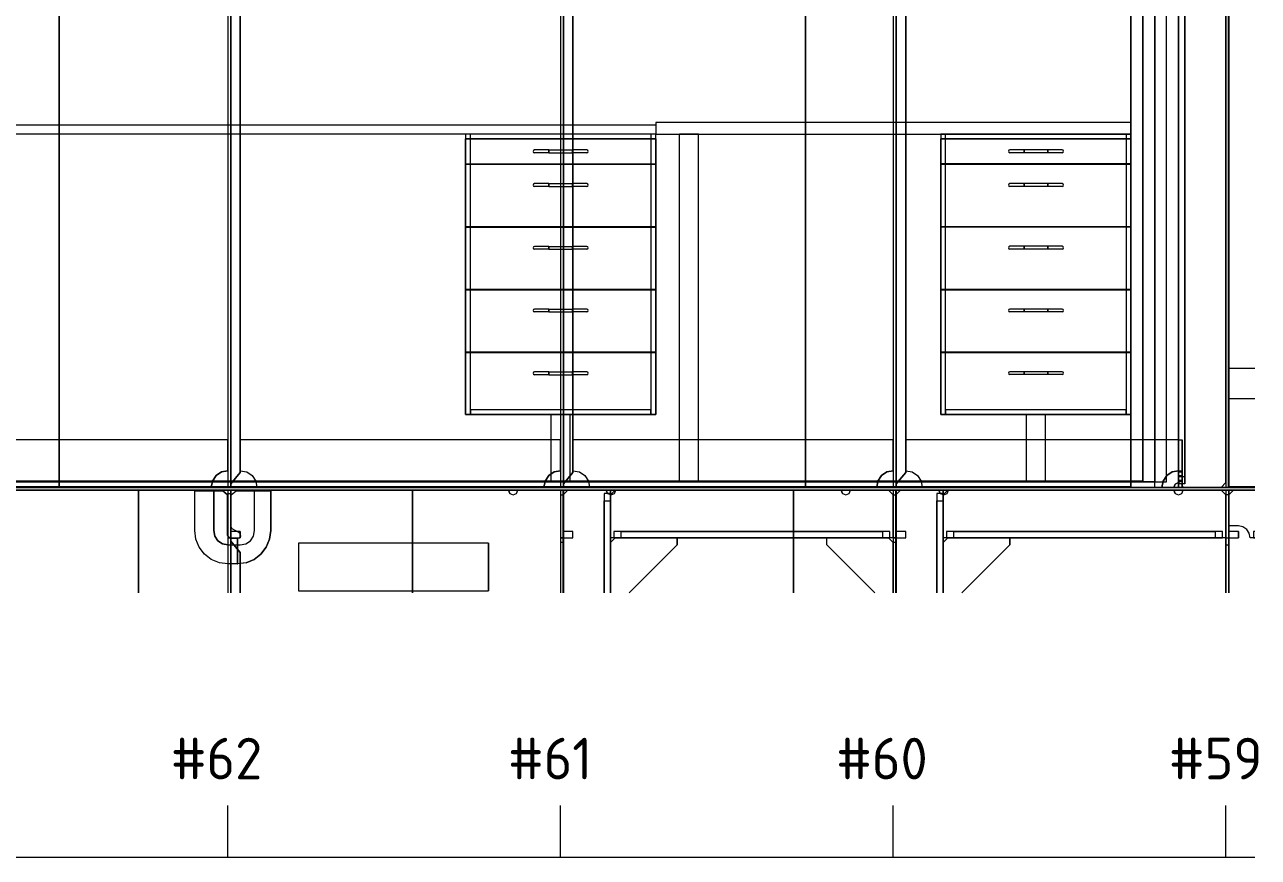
# Model space of a CAD drawing. Header units: millimetres. Extents: x -35117 to 70520, y -28859 to 27816.
# Drawn here: x -19242 to -16646, y -17423 to -15671 of the extents above; entities that cross this region are included whole.
import ezdxf

# ---------------------------------------------------------------- set-up
doc = ezdxf.new("R2010")
doc.units = ezdxf.units.MM
for name, color, linetype in [('-1', 7, 'Continuous'), ('-1102', 7, 'Continuous'), ('-1103', 7, 'Continuous'), ('-1109', 7, 'Continuous'), ('-1114', 7, 'Continuous'), ('-1513', 7, 'Continuous'), ('-1602', 7, 'Continuous'), ('1', 7, 'Continuous'), ('2', 7, 'Continuous'), ('3', 7, 'Continuous'), ('4', 7, 'Continuous'), ('5', 7, 'Continuous'), ('6', 6, 'Continuous'), ('7', 7, 'Continuous'), ('8', 7, 'Continuous')]:
    doc.layers.add(name, color=color, linetype=linetype)
doc.styles.add('Style_GOST_type_B', font='GOST type B')

msp = doc.modelspace()

# ---------------------------------------------------------------- linework, layer by layer
at = {"layer": '-1', "color": 1, "lineweight": 0}
for p, q in [((-18814.13, -17422.696), (-18814.13, -17313.321)), ((-18114.13, -17422.696), (-18114.13, -17313.321)), ((-17414.13, -17422.696), (-17414.13, -17313.321)), ((-16714.13, -17422.696), (-16714.13, -17313.321)), ((-22481.432, -17422.696), (-16653.233, -17422.696))]:
    msp.add_line(p, q, dxfattribs=at)
at = {"layer": '-1102', "color": 3, "lineweight": 0}
for p, q in [((-19169.127, -16644.248), (-19169.127, -14050.247)), ((-19169.127, -14050.247), (-19169.127, -16644.248)), ((-17599.126, -16644.248), (-17599.126, -14050.247)), ((-17599.126, -14050.247), (-17599.126, -16644.248)), ((-16709.13, -16644.248), (-16709.13, -14050.247)), ((-16709.13, -16644.248), (-16709.13, -14050.247)), ((-16709.13, -14050.247), (-16709.13, -16644.248)), ((-16709.13, -14060.248), (-16709.13, -16644.248)), ((-16708.129, -14050.247), (-16708.129, -16644.248)), ((-16824.126, -16644.248), (-16821.202, -16637.177)), ((-16821.202, -16637.177), (-16814.128, -16634.247)), ((-16653.234, -16644.248), (-19364.128, -16644.248)), ((-19364.128, -16644.248), (-16653.234, -16644.248)), ((-19364.128, -16650.247), (-16653.234, -16650.247)), ((-16653.234, -16650.247), (-19364.128, -16650.247)), ((-19002.129, -16866.254), (-19002.129, -16650.247)), ((-19002.129, -16650.247), (-19002.129, -16866.254)), ((-18844.127, -16735.248), (-18844.127, -16650.247)), ((-18426.128, -16866.254), (-18426.128, -16650.247)), ((-18426.128, -16650.247), (-18426.128, -16866.254)), ((-18221.202, -16657.318), (-18224.126, -16650.247)), ((-18221.202, -16657.318), (-18214.128, -16660.248)), ((-18109.13, -16650.247), (-18109.13, -16660.248)), ((-18109.13, -16866.254), (-18109.13, -16650.247)), ((-18109.13, -16660.248), (-18109.13, -16866.254)), ((-18015.197, -16657.318), (-18018.126, -16650.247)), ((-18015.197, -16657.318), (-18008.129, -16660.248)), ((-17624.126, -16650.247), (-17524.126, -16650.247)), ((-17624.126, -16866.254), (-17624.126, -16650.247)), ((-17624.126, -16866.254), (-17624.126, -16650.247)), ((-17624.126, -16650.247), (-17624.126, -16866.254)), ((-17521.202, -16657.318), (-17524.126, -16650.247)), ((-17521.202, -16657.318), (-17514.128, -16660.248)), ((-17409.13, -16650.247), (-17409.13, -16660.248)), ((-17409.13, -16866.254), (-17409.13, -16650.247)), ((-17409.13, -16660.248), (-17409.13, -16866.254)), ((-17315.197, -16657.318), (-17318.126, -16650.247)), ((-17315.197, -16657.318), (-17308.129, -16660.248)), ((-16821.202, -16657.318), (-16824.126, -16650.247)), ((-16821.202, -16657.318), (-16814.128, -16660.248)), ((-16708.129, -16660.248), (-16714.128, -16660.248)), ((-16714.128, -16660.248), (-16714.128, -16866.254)), ((-16708.129, -16650.247), (-16708.129, -16866.254)), ((-18841.844, -16746.729), (-18844.127, -16735.248)), ((-18835.338, -16756.461), (-18841.844, -16746.729)), ((-18825.609, -16762.964), (-18835.338, -16756.461)), ((-18814.128, -16765.247), (-18825.609, -16762.964))]:
    msp.add_line(p, q, dxfattribs=at)
for points in [[(-19169.127, -16644.248), (-20739.128, -16644.248), (-20739.128, -14050.247)], [(-17599.126, -16644.248), (-19169.127, -16644.248), (-19169.127, -14050.247)], [(-16824.126, -16644.248), (-17599.126, -16644.248), (-17599.126, -14050.247)], [(-16709.13, -14050.247), (-16714.128, -14050.247), (-16714.128, -16644.248), (-16709.13, -16644.248)], [(-16709.13, -14050.247), (-16714.128, -14050.247), (-16714.128, -16644.248), (-16709.13, -16644.248)], [(-16714.128, -14060.248), (-16714.128, -16644.248), (-16708.129, -16644.248)], [(-16708.129, -16644.248), (-16708.129, -14060.248), (-16708.129, -14050.247)], [(-16814.128, -16634.247), (-16821.202, -16637.177), (-16824.126, -16644.248)], [(-16653.234, -16644.248), (-16804.131, -16644.248), (-16807.054, -16637.177), (-16814.128, -16634.247)], [(-19408.129, -16660.248), (-19401.055, -16657.318), (-19398.131, -16650.247), (-19002.129, -16650.247)], [(-19002.129, -16866.254), (-19002.129, -16650.247), (-18844.127, -16650.247)], [(-18844.127, -16650.247), (-18844.127, -16735.248), (-18841.844, -16746.729), (-18835.338, -16756.461), (-18825.609, -16762.964), (-18814.128, -16765.247)], [(-18814.128, -16765.247), (-18788.127, -16765.247), (-18776.647, -16762.964), (-18766.918, -16756.461), (-18760.411, -16746.729), (-18758.129, -16735.248), (-18758.129, -16650.247), (-18426.128, -16650.247)], [(-18426.128, -16866.254), (-18426.128, -16650.247), (-18224.126, -16650.247)], [(-18224.126, -16650.247), (-18221.202, -16657.318), (-18214.128, -16660.248)], [(-18214.128, -16660.248), (-18207.054, -16657.318), (-18204.131, -16650.247), (-18018.126, -16650.247)], [(-18109.13, -16650.247), (-18114.128, -16650.247), (-18114.128, -16866.254)], [(-18018.126, -16650.247), (-18015.197, -16657.318), (-18008.129, -16660.248)], [(-18008.129, -16660.248), (-18001.055, -16657.318), (-17998.131, -16650.247), (-17624.126, -16650.247)], [(-17524.126, -16650.247), (-17521.202, -16657.318), (-17514.128, -16660.248)], [(-17514.128, -16660.248), (-17507.054, -16657.318), (-17504.131, -16650.247), (-17318.126, -16650.247)], [(-17409.13, -16650.247), (-17414.128, -16650.247), (-17414.128, -16866.254)], [(-17318.126, -16650.247), (-17315.197, -16657.318), (-17308.129, -16660.248)], [(-17308.129, -16660.248), (-17301.055, -16657.318), (-17298.131, -16650.247), (-16824.126, -16650.247)], [(-16824.126, -16650.247), (-16821.202, -16657.318), (-16814.128, -16660.248)], [(-16814.128, -16660.248), (-16807.054, -16657.318), (-16804.131, -16650.247), (-16653.234, -16650.247)], [(-16708.129, -16650.247), (-16714.128, -16650.247), (-16714.128, -16660.248)], [(-16708.129, -16866.254), (-16708.129, -16660.248), (-16708.129, -16650.247)]]:
    msp.add_lwpolyline(points, dxfattribs=at)
at = {"layer": '-1103', "color": 7, "lineweight": 0}
for p, q in [((-18815.129, -16660.248), (-18825.127, -16651.248)), ((-18825.127, -16651.248), (-18815.129, -16660.248)), ((-18815.129, -16745.249), (-18815.129, -16660.248)), ((-18724.126, -16735.248), (-18724.126, -16651.248)), ((-18726.512, -16753.366), (-18724.126, -16735.248)), ((-18809.13, -16751.248), (-18815.129, -16745.249)), ((-18809.13, -16751.248), (-18794.127, -16751.248)), ((-18794.127, -16805.246), (-18794.127, -16751.248)), ((-18794.127, -16751.248), (-18794.127, -16805.246)), ((-18733.507, -16770.249), (-18726.512, -16753.366)), ((-18759.13, -16795.868), (-18744.634, -16784.744)), ((-18744.634, -16784.744), (-18733.507, -16770.249)), ((-18776.012, -16802.863), (-18793.126, -16805.118)), ((-18776.012, -16802.863), (-18759.13, -16795.868))]:
    msp.add_line(p, q, dxfattribs=at)
for points in [[(-18794.127, -16805.246), (-18814.128, -16805.246), (-18832.244, -16802.863), (-18849.126, -16795.868), (-18863.628, -16784.744), (-18874.749, -16770.249), (-18881.743, -16753.366), (-18884.13, -16735.248), (-18884.13, -16651.248), (-18825.127, -16651.248)], [(-18815.129, -16660.248), (-18815.129, -16745.249), (-18809.13, -16751.248)], [(-18807.128, -16660.248), (-18797.13, -16651.248), (-18724.126, -16651.248)], [(-18794.127, -16805.246), (-18793.126, -16805.246), (-18793.126, -16751.248), (-18789.476, -16750.009), (-18787.334, -16746.799), (-18787.584, -16742.951), (-18790.129, -16740.051), (-18805.126, -16731.394), (-18807.128, -16727.927), (-18807.128, -16660.248)], [(-18724.126, -16651.248), (-18724.126, -16735.248), (-18726.512, -16753.366), (-18733.507, -16770.249), (-18744.634, -16784.744), (-18759.13, -16795.868), (-18776.012, -16802.863), (-18794.127, -16805.246)]]:
    msp.add_lwpolyline(points, dxfattribs=at)
at = {"layer": '-1109', "color": 1, "lineweight": 0}
for p, q in [((-18808.129, -14150.247), (-18808.129, -16644.248)), ((-18808.129, -16637.097), (-18808.129, -14157.398)), ((-18108.129, -14150.247), (-18108.129, -16644.248)), ((-18108.129, -16637.097), (-18108.129, -14157.398)), ((-16800.737, -16637.097), (-16800.737, -14157.398)), ((-16714.128, -14160.248), (-16714.128, -16634.247)), ((-18788.127, -16613.26), (-18788.127, -14181.235)), ((-18088.127, -16613.26), (-18088.127, -14181.235)), ((-16800.737, -16621.564), (-16800.737, -14172.931)), ((-17408.129, -16594.248), (-17408.129, -14258.249)), ((-17408.129, -14258.249), (-17408.129, -16644.248)), ((-17408.129, -16637.097), (-17408.129, -14265.399)), ((-17388.127, -16613.26), (-17388.127, -14289.233)), ((-18808.129, -16637.097), (-18788.127, -16613.26)), ((-18108.129, -16637.097), (-18088.127, -16613.26)), ((-17408.129, -16637.097), (-17388.127, -16613.26)), ((-16714.128, -16634.247), (-16724.126, -16644.248)), ((-16724.126, -16644.248), (-16714.128, -16634.247)), ((-18808.129, -16650.247), (-18814.128, -16650.247)), ((-18814.128, -16657.318), (-18808.129, -16657.318)), ((-18814.128, -16657.318), (-18808.129, -16657.318)), ((-18808.129, -16650.247), (-18808.129, -16750.247)), ((-18808.129, -16750.247), (-18808.129, -16650.247)), ((-18114.128, -16660.248), (-18108.129, -16660.248)), ((-18108.129, -16750.247), (-18108.129, -16650.247)), ((-18009.13, -16866.254), (-18009.13, -16650.247)), ((-18009.13, -16650.247), (-18009.13, -16866.254)), ((-18009.13, -16866.254), (-18009.13, -16657.398)), ((-17999.126, -16650.247), (-17424.126, -16650.247)), ((-17414.128, -16660.248), (-17424.126, -16650.247)), ((-17414.128, -16660.248), (-17408.129, -16660.248)), ((-17414.128, -16750.247), (-17414.128, -16660.248)), ((-17408.129, -16750.247), (-17408.129, -16650.247)), ((-17309.13, -16866.254), (-17309.13, -16650.247)), ((-17309.13, -16650.247), (-17309.13, -16866.254)), ((-17309.13, -16866.254), (-17309.13, -16657.398)), ((-17299.126, -16650.247), (-16724.126, -16650.247)), ((-16714.128, -16660.248), (-16724.126, -16650.247)), ((-16708.129, -16650.247), (-16714.128, -16650.247)), ((-16714.128, -16750.247), (-16714.128, -16660.248)), ((-16708.129, -16650.247), (-16708.129, -16750.247)), ((-16698.131, -16650.247), (-16653.234, -16650.247)), ((-16698.131, -16650.247), (-16653.234, -16650.247)), ((-16698.131, -16650.247), (-16653.234, -16650.247)), ((-18009.13, -16866.254), (-18009.13, -16672.931)), ((-17309.13, -16866.254), (-17309.13, -16672.931)), ((-18808.129, -16736.856), (-18808.129, -16750.247)), ((-18788.127, -16736.856), (-18808.129, -16736.856)), ((-18788.127, -16750.247), (-18788.127, -16736.856)), ((-18788.127, -16736.856), (-18788.127, -16750.247)), ((-18108.129, -16736.856), (-18108.129, -16750.247)), ((-18088.127, -16736.856), (-18108.129, -16736.856)), ((-18088.127, -16750.247), (-18088.127, -16736.856)), ((-18088.127, -16750.247), (-18088.127, -16736.856)), ((-17408.129, -16736.856), (-17408.129, -16750.247)), ((-17388.127, -16736.856), (-17408.129, -16736.856)), ((-17388.127, -16750.247), (-17388.127, -16736.856)), ((-17388.127, -16750.247), (-17388.127, -16736.856)), ((-16708.129, -16736.856), (-16708.129, -16750.247)), ((-16688.127, -16736.856), (-16708.129, -16736.856)), ((-16688.127, -16750.247), (-16688.127, -16736.856)), ((-16688.127, -16736.856), (-16688.127, -16750.247)), ((-18808.129, -16750.247), (-18788.127, -16750.247)), ((-18808.129, -16750.247), (-18808.129, -16866.254)), ((-18788.127, -16781.235), (-18808.129, -16757.398)), ((-18808.129, -16866.254), (-18808.129, -16757.398)), ((-18108.129, -16750.247), (-18088.127, -16750.247)), ((-17408.129, -16750.247), (-17388.127, -16750.247)), ((-16708.129, -16750.247), (-16688.127, -16750.247)), ((-16655.98, -16750.247), (-16653.234, -16750.247)), ((-16655.98, -16750.247), (-16653.234, -16750.247)), ((-16655.98, -16750.247), (-16653.234, -16750.247)), ((-18788.127, -16866.254), (-18788.127, -16781.235))]:
    msp.add_line(p, q, dxfattribs=at)
at = {"layer": '-1109', "color": 4, "lineweight": 0}
for p, q in [((-18814.128, -16544.248), (-18814.128, -16609.247)), ((-18114.128, -16544.248), (-18114.128, -16609.247)), ((-17414.128, -16544.248), (-17414.128, -16609.247)), ((-16814.128, -16544.248), (-16814.128, -16609.247)), ((-16806.127, -16544.248), (-16806.127, -16644.248)), ((-18827.52, -16611.911), (-18838.878, -16619.501)), ((-18814.128, -16609.247), (-18827.52, -16611.911)), ((-18127.52, -16611.911), (-18138.878, -16619.501)), ((-18114.128, -16609.247), (-18127.52, -16611.911)), ((-17427.52, -16611.911), (-17438.878, -16619.501)), ((-17414.128, -16609.247), (-17427.52, -16611.911)), ((-16827.52, -16611.911), (-16838.878, -16619.501)), ((-16814.128, -16609.247), (-16827.52, -16611.911)), ((-16814.128, -16611.911), (-16814.128, -16609.247)), ((-16814.128, -16609.247), (-16806.127, -16609.247)), ((-16814.128, -16611.911), (-16814.128, -16609.247)), ((-16814.128, -16609.247), (-16806.127, -16609.247)), ((-16814.128, -16619.501), (-16814.128, -16611.911)), ((-16814.128, -16611.911), (-16806.127, -16611.911)), ((-16814.128, -16619.501), (-16814.128, -16611.911)), ((-16814.128, -16611.911), (-16806.127, -16611.911)), ((-18846.465, -16630.853), (-18849.126, -16644.248)), ((-18838.878, -16619.501), (-18846.465, -16630.853)), ((-18146.465, -16630.853), (-18149.126, -16644.248)), ((-18138.878, -16619.501), (-18146.465, -16630.853)), ((-17446.465, -16630.853), (-17449.126, -16644.248)), ((-17438.878, -16619.501), (-17446.465, -16630.853)), ((-16846.465, -16630.853), (-16849.126, -16644.248)), ((-16838.878, -16619.501), (-16846.465, -16630.853)), ((-16814.128, -16630.853), (-16814.128, -16619.501)), ((-16814.128, -16619.501), (-16806.127, -16619.501)), ((-16814.128, -16630.853), (-16814.128, -16619.501)), ((-16814.128, -16619.501), (-16806.127, -16619.501)), ((-16814.128, -16629.248), (-16806.127, -16629.248)), ((-16814.128, -16630.853), (-16806.127, -16630.853)), ((-16814.128, -16630.853), (-16806.127, -16630.853)), ((-19453.13, -16644.248), (-18849.126, -16644.248)), ((-18753.13, -16644.248), (-18149.126, -16644.248)), ((-18053.13, -16644.248), (-17449.126, -16644.248)), ((-17353.13, -16644.248), (-16849.126, -16644.248))]:
    msp.add_line(p, q, dxfattribs=at)
at = {"layer": '-1109', "color": 1, "lineweight": 0}
for points in [[(-18808.129, -14150.247), (-18814.128, -14150.247), (-18814.128, -16644.248), (-18808.129, -16644.248)], [(-18808.129, -16594.248), (-18808.129, -14200.247), (-18808.129, -14197.965), (-18808.129, -14191.461), (-18808.129, -14181.729), (-18808.129, -14170.249), (-18808.129, -14150.247)], [(-18808.129, -14157.398), (-18788.127, -14181.235), (-18788.127, -16613.26), (-18808.129, -16637.097)], [(-18108.129, -14150.247), (-18114.128, -14150.247), (-18114.128, -16644.248), (-18108.129, -16644.248)], [(-18108.129, -16594.248), (-18108.129, -14200.247), (-18108.129, -14197.965), (-18108.129, -14191.461), (-18108.129, -14181.729), (-18108.129, -14170.249), (-18108.129, -14150.247)], [(-18108.129, -14157.398), (-18088.127, -14181.235), (-18088.127, -16613.26), (-18108.129, -16637.097)], [(-16724.126, -14150.247), (-16814.128, -14150.247), (-16814.128, -16644.248), (-16724.126, -16644.248)], [(-16800.737, -16637.097), (-16814.128, -16637.097), (-16814.128, -14157.398), (-16800.737, -14157.398)], [(-16800.737, -14157.398), (-16800.737, -14181.235), (-16800.737, -16613.26), (-16800.737, -16637.097)], [(-16714.128, -16634.247), (-16714.128, -14160.248), (-16724.126, -14150.247)], [(-16814.128, -14172.931), (-16814.128, -16621.564), (-16800.737, -16621.564)], [(-16800.737, -14172.931), (-16800.737, -14181.235), (-16800.737, -16613.26), (-16800.737, -16621.564)], [(-17408.129, -14258.249), (-17414.128, -14258.249), (-17414.128, -16644.248), (-17408.129, -16644.248)], [(-17408.129, -14265.399), (-17388.127, -14289.233), (-17388.127, -16613.26), (-17408.129, -16637.097)], [(-18808.129, -16644.248), (-18808.129, -16624.246), (-18808.129, -16612.766), (-18808.129, -16603.037), (-18808.129, -16596.53), (-18808.129, -16594.248)], [(-18108.129, -16644.248), (-18108.129, -16624.246), (-18108.129, -16612.766), (-18108.129, -16603.037), (-18108.129, -16596.53), (-18108.129, -16594.248)], [(-17408.129, -16644.248), (-17408.129, -16624.246), (-17408.129, -16612.766), (-17408.129, -16603.037), (-17408.129, -16596.53), (-17408.129, -16594.248)], [(-18808.129, -16650.247), (-18814.128, -16650.247), (-18814.128, -16657.318)], [(-18808.129, -16650.247), (-18814.128, -16650.247), (-18814.128, -16657.318)], [(-18814.128, -16650.247), (-18814.128, -16750.247), (-18808.129, -16750.247)], [(-18808.129, -16650.247), (-18808.129, -16657.318), (-18808.129, -16660.248)], [(-18808.129, -16660.248), (-18808.129, -16657.318), (-18808.129, -16650.247)], [(-18808.129, -16650.247), (-18808.129, -16657.318), (-18808.129, -16660.248)], [(-18808.129, -16660.248), (-18808.129, -16657.318), (-18808.129, -16650.247)], [(-18108.129, -16650.247), (-18114.128, -16650.247), (-18114.128, -16660.248)], [(-18114.128, -16660.248), (-18114.128, -16750.247), (-18108.129, -16750.247)], [(-18109.13, -16866.254), (-18109.13, -16660.248), (-18099.126, -16650.247), (-18009.13, -16650.247)], [(-18108.129, -16650.247), (-18108.129, -16660.248), (-18108.129, -16750.247)], [(-18009.13, -16657.398), (-18022.521, -16657.398), (-18022.521, -16866.254)], [(-17414.128, -16750.247), (-18009.13, -16750.247), (-18009.13, -16660.248), (-17999.126, -16650.247)], [(-18009.13, -16657.398), (-18009.13, -16681.235), (-18009.13, -16866.254)], [(-17424.126, -16650.247), (-17414.128, -16660.248), (-17414.128, -16750.247)], [(-17408.129, -16650.247), (-17414.128, -16650.247), (-17414.128, -16660.248)], [(-17414.128, -16660.248), (-17414.128, -16750.247), (-17408.129, -16750.247)], [(-17409.13, -16866.254), (-17409.13, -16660.248), (-17399.126, -16650.247), (-17309.13, -16650.247)], [(-17408.129, -16650.247), (-17408.129, -16660.248), (-17408.129, -16750.247)], [(-17309.13, -16657.398), (-17322.521, -16657.398), (-17322.521, -16866.254)], [(-16714.128, -16750.247), (-17309.13, -16750.247), (-17309.13, -16660.248), (-17299.126, -16650.247)], [(-17309.13, -16657.398), (-17309.13, -16681.235), (-17309.13, -16866.254)], [(-16724.126, -16650.247), (-16714.128, -16660.248), (-16714.128, -16750.247)], [(-16714.128, -16650.247), (-16714.128, -16750.247), (-16708.129, -16750.247)], [(-16653.234, -16750.247), (-16663.127, -16750.247), (-16665.032, -16740.683), (-16670.452, -16732.572), (-16678.563, -16727.152), (-16688.127, -16725.247), (-16708.129, -16725.247), (-16708.129, -16660.248), (-16698.131, -16650.247)], [(-16653.234, -16750.247), (-16663.127, -16750.247), (-16665.032, -16740.683), (-16670.452, -16732.572), (-16678.563, -16727.152), (-16688.127, -16725.247), (-16708.129, -16725.247), (-16708.129, -16660.248), (-16698.131, -16650.247)], [(-16708.129, -16750.247), (-16708.129, -16660.248), (-16708.129, -16650.247)], [(-16653.234, -16750.247), (-16663.127, -16750.247), (-16665.032, -16740.683), (-16670.452, -16732.572), (-16678.563, -16727.152), (-16688.127, -16725.247), (-16708.129, -16725.247), (-16708.129, -16660.248), (-16698.131, -16650.247)], [(-18022.521, -16866.254), (-18022.521, -16672.931), (-18009.13, -16672.931)], [(-18009.13, -16672.931), (-18009.13, -16681.235), (-18009.13, -16866.254)], [(-17322.521, -16866.254), (-17322.521, -16672.931), (-17309.13, -16672.931)], [(-17309.13, -16672.931), (-17309.13, -16681.235), (-17309.13, -16866.254)], [(-18001.976, -16750.247), (-17421.282, -16750.247), (-17421.282, -16736.856), (-18001.976, -16736.856), (-18001.976, -16750.247)], [(-17436.809, -16750.247), (-17986.443, -16750.247), (-17986.443, -16736.856), (-17436.809, -16736.856), (-17436.809, -16750.247)], [(-17301.976, -16750.247), (-16721.282, -16750.247), (-16721.282, -16736.856), (-17301.976, -16736.856), (-17301.976, -16750.247)], [(-16736.809, -16750.247), (-17286.449, -16750.247), (-17286.449, -16736.856), (-16736.809, -16736.856), (-16736.809, -16750.247)], [(-16653.234, -16736.856), (-16655.98, -16736.856), (-16655.98, -16750.247)], [(-16653.234, -16736.856), (-16655.98, -16736.856), (-16655.98, -16750.247)], [(-16653.234, -16736.856), (-16655.98, -16736.856), (-16655.98, -16750.247)], [(-18808.129, -16750.247), (-18814.128, -16750.247), (-18814.128, -16866.254)], [(-18808.129, -16866.254), (-18808.129, -16800.247), (-18808.129, -16797.965), (-18808.129, -16791.461), (-18808.129, -16781.729), (-18808.129, -16770.249), (-18808.129, -16750.247)], [(-18808.129, -16757.398), (-18788.127, -16781.235), (-18788.127, -16866.254)]]:
    msp.add_lwpolyline(points, dxfattribs=at)
at = {"layer": '-1109', "color": 4, "lineweight": 0}
for points in [[(-18814.128, -16544.248), (-19488.127, -16544.248), (-19488.127, -16609.247), (-19474.736, -16611.911), (-19463.378, -16619.501), (-19455.791, -16630.853), (-19453.13, -16644.248)], [(-18849.126, -16644.248), (-18846.465, -16630.853), (-18838.878, -16619.501), (-18827.52, -16611.911), (-18814.128, -16609.247), (-18814.128, -16544.248)], [(-18114.128, -16544.248), (-18788.127, -16544.248), (-18788.127, -16609.247), (-18774.736, -16611.911), (-18763.378, -16619.501), (-18755.791, -16630.853), (-18753.13, -16644.248)], [(-18149.126, -16644.248), (-18146.465, -16630.853), (-18138.878, -16619.501), (-18127.52, -16611.911), (-18114.128, -16609.247), (-18114.128, -16544.248)], [(-17414.128, -16544.248), (-18088.127, -16544.248), (-18088.127, -16609.247), (-18074.736, -16611.911), (-18063.378, -16619.501), (-18055.791, -16630.853), (-18053.13, -16644.248)], [(-17449.126, -16644.248), (-17446.465, -16630.853), (-17438.878, -16619.501), (-17427.52, -16611.911), (-17414.128, -16609.247), (-17414.128, -16544.248)], [(-16814.128, -16544.248), (-17388.127, -16544.248), (-17388.127, -16609.247), (-17374.736, -16611.911), (-17363.378, -16619.501), (-17355.791, -16630.853), (-17353.13, -16644.248)], [(-16849.126, -16644.248), (-16846.465, -16630.853), (-16838.878, -16619.501), (-16827.52, -16611.911), (-16814.128, -16609.247), (-16814.128, -16544.248)], [(-16814.128, -16609.247), (-16814.128, -16544.248), (-16806.127, -16544.248)], [(-16814.128, -16609.247), (-16814.128, -16544.248), (-16806.127, -16544.248)], [(-16814.128, -16629.248), (-16814.128, -16544.248), (-16806.127, -16544.248)], [(-16806.127, -16644.248), (-16806.127, -16630.853), (-16806.127, -16619.501), (-16806.127, -16611.911), (-16806.127, -16609.247), (-16806.127, -16544.248)], [(-16806.127, -16544.248), (-16806.127, -16609.247), (-16806.127, -16611.911), (-16806.127, -16619.501), (-16806.127, -16630.853), (-16806.127, -16644.248)], [(-16806.127, -16644.248), (-16806.127, -16630.853), (-16806.127, -16619.501), (-16806.127, -16611.911), (-16806.127, -16609.247), (-16806.127, -16544.248)], [(-16806.127, -16544.248), (-16806.127, -16629.248), (-16806.127, -16644.248)], [(-16806.127, -16644.248), (-16806.127, -16629.248), (-16806.127, -16544.248)], [(-16806.127, -16644.248), (-16814.128, -16644.248), (-16814.128, -16629.248)], [(-16806.127, -16644.248), (-16814.128, -16644.248), (-16814.128, -16630.853)], [(-16806.127, -16644.248), (-16814.128, -16644.248), (-16814.128, -16630.853)]]:
    msp.add_lwpolyline(points, dxfattribs=at)
at = {"layer": '-1114', "color": 4, "lineweight": 0}
for p, q in [((-18814.128, -16765.247), (-18808.129, -16765.247)), ((-18814.128, -16765.247), (-18814.128, -16866.254)), ((-18108.129, -16760.248), (-18114.128, -16760.248)), ((-18114.128, -16760.248), (-18114.128, -16866.254)), ((-18108.129, -16750.247), (-18108.129, -16760.248)), ((-18108.129, -16760.248), (-18108.129, -16866.254)), ((-17999.126, -16750.247), (-17869.127, -16750.247)), ((-17970.134, -16866.254), (-17869.127, -16765.247)), ((-17869.127, -16765.247), (-17869.127, -16750.247)), ((-17414.128, -16760.248), (-17424.126, -16750.247)), ((-17424.126, -16750.247), (-17414.128, -16760.248)), ((-17408.129, -16760.248), (-17414.128, -16760.248)), ((-17414.128, -16760.248), (-17414.128, -16866.254)), ((-17414.128, -16866.254), (-17414.128, -16760.248)), ((-17414.128, -16760.248), (-17414.128, -16866.254)), ((-17408.129, -16750.247), (-17408.129, -16760.248)), ((-17408.129, -16760.248), (-17408.129, -16866.254)), ((-17299.126, -16750.247), (-17169.127, -16750.247)), ((-17270.134, -16866.254), (-17169.127, -16765.247)), ((-17169.127, -16765.247), (-17169.127, -16750.247)), ((-16714.128, -16765.247), (-16708.129, -16765.247)), ((-16714.128, -16866.254), (-16714.128, -16765.247)), ((-16708.129, -16750.247), (-16708.129, -16760.248)), ((-16708.129, -16760.248), (-16708.129, -16866.254))]:
    msp.add_line(p, q, dxfattribs=at)
for points in [[(-18808.129, -16750.247), (-18814.128, -16750.247), (-18814.128, -16765.247)], [(-18808.129, -16750.247), (-18808.129, -16765.247), (-18808.129, -16866.254)], [(-18808.129, -16866.254), (-18808.129, -16760.248), (-18808.129, -16750.247)], [(-18108.129, -16750.247), (-18114.128, -16750.247), (-18114.128, -16760.248)], [(-18108.129, -16866.254), (-18108.129, -16765.247), (-18108.129, -16750.247)], [(-18009.13, -16866.254), (-18009.13, -16760.248), (-17999.126, -16750.247)], [(-17869.127, -16750.247), (-17869.127, -16765.247), (-17970.134, -16866.254)], [(-17453.124, -16866.254), (-17554.131, -16765.247), (-17554.131, -16750.247), (-17424.126, -16750.247)], [(-17408.129, -16750.247), (-17414.128, -16750.247), (-17414.128, -16760.248)], [(-17408.129, -16866.254), (-17408.129, -16765.247), (-17408.129, -16750.247)], [(-17309.13, -16866.254), (-17309.13, -16760.248), (-17299.126, -16750.247)], [(-17169.127, -16750.247), (-17169.127, -16765.247), (-17270.134, -16866.254)], [(-16714.128, -16765.247), (-16714.128, -16750.247), (-16708.129, -16750.247)], [(-16708.129, -16866.254), (-16708.129, -16765.247), (-16708.129, -16750.247)]]:
    msp.add_lwpolyline(points, dxfattribs=at)
at = {"layer": '-1513', "color": 231, "lineweight": 0}
for p, q in [((-16914.177, -16631.247), (-16914.116, -14470.209)), ((-16914.116, -14470.209), (-16914.177, -16631.247)), ((-16889.11, -14470.209), (-16889.11, -16631.247)), ((-22107.787, -16631.223), (-16914.037, -16631.223)), ((-16889.11, -16631.247), (-16914.11, -16631.247)), ((-16914.037, -16643.222), (-16914.037, -16631.223)), ((-16914.037, -16631.223), (-16914.037, -16643.222)), ((-16889.11, -16631.247), (-16889.104, -16631.247)), ((-16914.037, -16643.222), (-22107.787, -16643.222))]:
    msp.add_line(p, q, dxfattribs=at)
at = {"layer": '-1513', "color": 33, "lineweight": 0}
for p, q in [((-16864.153, -14473.374), (-16864.153, -16632.297)), ((-16864.153, -16632.297), (-16864.153, -14473.374)), ((-16839.122, -16632.297), (-16839.202, -14473.374)), ((-16839.122, -16632.297), (-16839.202, -14473.374))]:
    msp.add_line(p, q, dxfattribs=at)
at = {"layer": '-1513', "color": 31, "lineweight": 0}
for p, q in [((-16709.075, -16394.309), (-16709.075, -16457.309)), ((-16653.234, -16394.309), (-16709.075, -16394.309)), ((-16709.075, -16457.309), (-16653.234, -16457.309))]:
    msp.add_line(p, q, dxfattribs=at)
at = {"layer": '-1513', "color": 24, "lineweight": 0}
for points in [[(-16653.234, -16643.271), (-16709.191, -16643.271), (-16709.191, -14049.912), (-16653.234, -14049.912)], [(-16653.234, -14049.912), (-16709.032, -14049.912), (-16709.032, -16643.271), (-16653.234, -16643.271)]]:
    msp.add_lwpolyline(points, dxfattribs=at)
at = {"layer": '-1513', "color": 33, "lineweight": 0}
for points in [[(-16839.202, -14473.374), (-22184.148, -14473.374), (-22184.142, -16632.297), (-16839.122, -16632.297)], [(-16864.153, -16632.297), (-16839.153, -16632.297), (-16839.153, -14473.374), (-16864.153, -14473.374)], [(-19606.725, -16644.299), (-16864.147, -16644.299), (-16864.147, -16632.297), (-19606.725, -16632.297), (-19606.725, -16644.299)]]:
    msp.add_lwpolyline(points, dxfattribs=at)
at = {"layer": '-1513', "color": 231, "lineweight": 0}
for points in [[(-16914.177, -16631.247), (-22107.927, -16631.247), (-22107.866, -14470.209), (-16914.116, -14470.209)], [(-16914.11, -16631.247), (-16914.11, -14470.209), (-16889.11, -14470.209)], [(-16889.104, -16631.247), (-16889.104, -14470.209), (-16889.11, -14470.209)], [(-16914.11, -16631.247), (-16914.104, -16631.247), (-16889.104, -16631.247)]]:
    msp.add_lwpolyline(points, dxfattribs=at)
at = {"layer": '-1602', "color": 2, "lineweight": 0}
for p, q in [((-18666.002, -16761.612), (-18666.002, -16861.612)), ((-18266.002, -16761.612), (-18666.002, -16761.612)), ((-18266.002, -16861.612), (-18266.002, -16761.612)), ((-18266.002, -16761.612), (-18266.002, -16861.612)), ((-18666.002, -16861.612), (-18266.002, -16861.612))]:
    msp.add_line(p, q, dxfattribs=at)
at = {"layer": '1', "color": 133, "lineweight": 0}
for p, q in [((-17824.036, -15901.224), (-17864.036, -15901.224)), ((-17864.036, -16631.226), (-17864.036, -15901.224)), ((-17824.037, -15901.224), (-17864.036, -15901.224)), ((-17864.036, -16631.226), (-17864.036, -15901.224)), ((-17824.037, -16631.226), (-17824.037, -15901.224)), ((-17824.036, -16631.226), (-17824.036, -15901.224)), ((-18094.036, -16491.223), (-18134.037, -16491.223)), ((-18134.037, -16631.226), (-18134.037, -16491.223)), ((-18094.036, -16491.223), (-18134.037, -16491.223)), ((-18134.037, -16631.226), (-18134.037, -16491.223)), ((-18094.036, -16631.226), (-18094.036, -16491.223)), ((-18094.036, -16631.226), (-18094.036, -16491.223)), ((-17094.037, -16491.068), (-17134.037, -16491.068)), ((-17134.037, -16631.067), (-17134.037, -16491.068)), ((-17094.036, -16491.068), (-17134.036, -16491.068)), ((-17134.036, -16631.067), (-17134.036, -16491.068)), ((-17094.037, -16631.067), (-17094.037, -16491.068)), ((-17094.036, -16631.067), (-17094.036, -16491.068)), ((-18134.037, -16631.226), (-18094.036, -16631.226)), ((-18134.037, -16631.226), (-18094.036, -16631.226)), ((-17864.036, -16631.226), (-17824.036, -16631.226)), ((-17864.036, -16631.226), (-17824.037, -16631.226)), ((-17134.037, -16631.067), (-17094.037, -16631.067)), ((-17134.036, -16631.067), (-17094.036, -16631.067))]:
    msp.add_line(p, q, dxfattribs=at)
for points in [[(-17914.036, -15881.226), (-17914.036, -15901.224), (-19414.036, -15901.224), (-19414.036, -15881.226), (-17914.036, -15881.226)], [(-17914.036, -15876.224), (-17914.036, -15901.224), (-16914.037, -15901.224), (-16914.037, -15876.224), (-17914.036, -15876.224)], [(-17914.036, -15901.224), (-18314.036, -15901.224), (-18314.036, -16491.223), (-17914.036, -16491.223), (-17914.036, -15901.224)], [(-18304.036, -15901.224), (-18314.036, -15901.224), (-18314.036, -16491.223), (-18304.036, -16491.223), (-18304.036, -15901.224)], [(-18314.036, -15911.221), (-18314.036, -15963.223), (-17914.036, -15963.223), (-17914.036, -15911.221), (-18314.036, -15911.221)], [(-17914.036, -15901.224), (-17924.036, -15901.224), (-17924.036, -16491.223), (-17914.036, -16491.223), (-17914.036, -15901.224)], [(-17314.037, -16491.068), (-17304.037, -16491.068), (-17304.037, -15901.068), (-17314.037, -15901.068), (-17314.037, -16491.068)], [(-17314.037, -15911.066), (-17314.037, -15963.065), (-16914.037, -15963.065), (-16914.037, -15911.066), (-17314.037, -15911.066)], [(-17314.036, -16491.068), (-16914.036, -16491.068), (-16914.036, -15901.068), (-17314.036, -15901.068), (-17314.036, -16491.068)], [(-16924.037, -16491.068), (-16914.037, -16491.068), (-16914.037, -15901.068), (-16924.037, -15901.068), (-16924.037, -16491.068)], [(-17314.037, -16095.065), (-16914.037, -16095.065), (-16914.037, -15965.067), (-17314.037, -15965.067), (-17314.037, -16095.065)], [(-17314.037, -16227.066), (-16914.037, -16227.066), (-16914.037, -16097.067), (-17314.037, -16097.067), (-17314.037, -16227.066)], [(-17314.037, -16359.067), (-16914.037, -16359.067), (-16914.037, -16229.068), (-17314.037, -16229.068), (-17314.037, -16359.067)], [(-17314.037, -16491.068), (-16914.037, -16491.068), (-16914.037, -16361.069), (-17314.037, -16361.069), (-17314.037, -16491.068)], [(-17924.036, -16481.226), (-18304.036, -16481.226), (-18304.036, -16491.223), (-17924.036, -16491.223), (-17924.036, -16481.226)], [(-17304.037, -16491.068), (-16924.037, -16491.068), (-16924.037, -16481.067), (-17304.037, -16481.067), (-17304.037, -16491.068)]]:
    msp.add_lwpolyline(points, dxfattribs=at)
at = {"layer": '1', "color": 251, "lineweight": 0}
for points in [[(-17914.036, -15911.224), (-17914.036, -16491.223), (-18314.036, -16491.223), (-18314.036, -15911.224), (-17914.036, -15911.224)], [(-17314.037, -16491.068), (-17314.037, -15911.069), (-16914.037, -15911.069), (-16914.037, -16491.068), (-17314.037, -16491.068)]]:
    msp.add_lwpolyline(points, dxfattribs=at)
at = {"layer": '2', "color": 133, "lineweight": 0}
msp.add_lwpolyline([(-18314.036, -16491.223), (-17914.036, -16491.223), (-17914.036, -16361.224), (-18314.036, -16361.224), (-18314.036, -16491.223)], dxfattribs=at)
at = {"layer": '3', "color": 133, "lineweight": 0}
msp.add_lwpolyline([(-18314.036, -16359.226), (-17914.036, -16359.226), (-17914.036, -16229.224), (-18314.036, -16229.224), (-18314.036, -16359.226)], dxfattribs=at)
at = {"layer": '4', "color": 133, "lineweight": 0}
msp.add_lwpolyline([(-18314.036, -16227.222), (-17914.036, -16227.222), (-17914.036, -16097.223), (-18314.036, -16097.223), (-18314.036, -16227.222)], dxfattribs=at)
at = {"layer": '5', "color": 133, "lineweight": 0}
msp.add_lwpolyline([(-18314.036, -16095.221), (-17914.036, -16095.221), (-17914.036, -15965.222), (-18314.036, -15965.222), (-18314.036, -16095.221)], dxfattribs=at)
at = {"layer": '6', "color": 2, "lineweight": 0}
for p, q in [((-18139.036, -16137.222), (-18139.036, -16143.222)), ((-18139.036, -16137.222), (-18089.036, -16137.222)), ((-18139.036, -16143.222), (-18139.036, -16137.222)), ((-18139.036, -16143.222), (-18089.036, -16143.222)), ((-18089.037, -16137.222), (-18089.037, -16143.222)), ((-18089.036, -16143.222), (-18089.036, -16137.222)), ((-18139.036, -16269.223), (-18139.036, -16275.223)), ((-18139.036, -16269.223), (-18089.036, -16269.223)), ((-18139.036, -16275.223), (-18139.036, -16269.223)), ((-18139.036, -16275.223), (-18089.036, -16275.223)), ((-18089.037, -16269.223), (-18089.037, -16275.223)), ((-18089.036, -16275.223), (-18089.036, -16269.223)), ((-18139.036, -16401.224), (-18139.036, -16407.224)), ((-18139.036, -16401.224), (-18089.036, -16401.224)), ((-18139.036, -16407.224), (-18139.036, -16401.224)), ((-18089.037, -16401.224), (-18089.037, -16407.224)), ((-18089.036, -16407.224), (-18089.036, -16401.224)), ((-18139.036, -16407.224), (-18089.036, -16407.224))]:
    msp.add_line(p, q, dxfattribs=at)
for points in [[(-18139.036, -16137.222), (-18143.73, -16137.222), (-18148.307, -16137.222), (-18152.656, -16137.222), (-18156.67, -16137.222), (-18160.249, -16137.222), (-18163.307, -16137.222), (-18165.767, -16137.222), (-18167.568, -16137.222), (-18168.667, -16137.222), (-18169.036, -16137.222)], [(-18139.036, -16143.222), (-18143.73, -16143.222), (-18148.307, -16143.222), (-18152.656, -16143.222), (-18156.67, -16143.222), (-18160.249, -16143.222), (-18163.307, -16143.222), (-18165.767, -16143.222), (-18167.568, -16143.222), (-18168.667, -16143.222), (-18169.036, -16143.222)], [(-18059.037, -16137.222), (-18059.407, -16137.222), (-18060.506, -16137.222), (-18062.307, -16137.222), (-18064.767, -16137.222), (-18067.824, -16137.222), (-18071.403, -16137.222), (-18075.417, -16137.222), (-18079.767, -16137.222), (-18084.344, -16137.222), (-18089.037, -16137.222)], [(-18059.037, -16143.222), (-18059.407, -16143.222), (-18060.506, -16143.222), (-18062.307, -16143.222), (-18064.767, -16143.222), (-18067.824, -16143.222), (-18071.403, -16143.222), (-18075.417, -16143.222), (-18079.767, -16143.222), (-18084.344, -16143.222), (-18089.037, -16143.222)], [(-18139.036, -16269.223), (-18143.73, -16269.223), (-18148.307, -16269.223), (-18152.656, -16269.223), (-18156.67, -16269.223), (-18160.249, -16269.223), (-18163.307, -16269.223), (-18165.767, -16269.223), (-18167.568, -16269.223), (-18168.667, -16269.223), (-18169.036, -16269.223)], [(-18139.036, -16275.223), (-18143.73, -16275.223), (-18148.307, -16275.223), (-18152.656, -16275.223), (-18156.67, -16275.223), (-18160.249, -16275.223), (-18163.307, -16275.223), (-18165.767, -16275.223), (-18167.568, -16275.223), (-18168.667, -16275.223), (-18169.036, -16275.223)], [(-18059.037, -16269.223), (-18059.407, -16269.223), (-18060.506, -16269.223), (-18062.307, -16269.223), (-18064.767, -16269.223), (-18067.824, -16269.223), (-18071.403, -16269.223), (-18075.417, -16269.223), (-18079.767, -16269.223), (-18084.344, -16269.223), (-18089.037, -16269.223)], [(-18059.037, -16275.223), (-18059.407, -16275.223), (-18060.506, -16275.223), (-18062.307, -16275.223), (-18064.767, -16275.223), (-18067.824, -16275.223), (-18071.403, -16275.223), (-18075.417, -16275.223), (-18079.767, -16275.223), (-18084.344, -16275.223), (-18089.037, -16275.223)], [(-18139.036, -16401.224), (-18143.73, -16401.224), (-18148.307, -16401.224), (-18152.656, -16401.224), (-18156.67, -16401.224), (-18160.249, -16401.224), (-18163.307, -16401.224), (-18165.767, -16401.224), (-18167.568, -16401.224), (-18168.667, -16401.224), (-18169.036, -16401.224)], [(-18059.037, -16401.224), (-18059.407, -16401.224), (-18060.506, -16401.224), (-18062.307, -16401.224), (-18064.767, -16401.224), (-18067.824, -16401.224), (-18071.403, -16401.224), (-18075.417, -16401.224), (-18079.767, -16401.224), (-18084.344, -16401.224), (-18089.037, -16401.224)], [(-18139.036, -16407.224), (-18143.73, -16407.224), (-18148.307, -16407.224), (-18152.656, -16407.224), (-18156.67, -16407.224), (-18160.249, -16407.224), (-18163.307, -16407.224), (-18165.767, -16407.224), (-18167.568, -16407.224), (-18168.667, -16407.224), (-18169.036, -16407.224)], [(-18059.037, -16407.224), (-18059.407, -16407.224), (-18060.506, -16407.224), (-18062.307, -16407.224), (-18064.767, -16407.224), (-18067.824, -16407.224), (-18071.403, -16407.224), (-18075.417, -16407.224), (-18079.767, -16407.224), (-18084.344, -16407.224), (-18089.037, -16407.224)]]:
    msp.add_lwpolyline(points, dxfattribs=at)
for centre, start, end in [((-18169.036, -16140.222), 90, 270), ((-18059.037, -16140.222), 270, 90), ((-18169.036, -16272.223), 90, 270), ((-18059.037, -16272.223), 270, 90), ((-18169.036, -16404.224), 90, 270), ((-18059.037, -16404.224), 270, 90)]:
    msp.add_arc(centre, 3, start, end, dxfattribs=at)
at = {"layer": '7', "color": 2, "lineweight": 0}
for p, q in [((-18139.036, -16005.222), (-18139.036, -16011.221)), ((-18139.036, -16005.222), (-18089.036, -16005.222)), ((-18139.036, -16011.221), (-18139.036, -16005.222)), ((-18139.036, -16011.221), (-18089.036, -16011.221)), ((-18089.037, -16005.222), (-18089.037, -16011.221)), ((-18089.036, -16011.221), (-18089.036, -16005.222))]:
    msp.add_line(p, q, dxfattribs=at)
for points in [[(-18139.036, -16005.222), (-18143.73, -16005.222), (-18148.307, -16005.222), (-18152.656, -16005.222), (-18156.67, -16005.222), (-18160.249, -16005.222), (-18163.307, -16005.222), (-18165.767, -16005.222), (-18167.568, -16005.222), (-18168.667, -16005.222), (-18169.036, -16005.222)], [(-18139.036, -16011.221), (-18143.73, -16011.221), (-18148.307, -16011.221), (-18152.656, -16011.221), (-18156.67, -16011.221), (-18160.249, -16011.221), (-18163.307, -16011.221), (-18165.767, -16011.221), (-18167.568, -16011.221), (-18168.667, -16011.221), (-18169.036, -16011.221)], [(-18059.037, -16005.222), (-18059.407, -16005.222), (-18060.506, -16005.222), (-18062.307, -16005.222), (-18064.767, -16005.222), (-18067.824, -16005.222), (-18071.403, -16005.222), (-18075.417, -16005.222), (-18079.767, -16005.222), (-18084.344, -16005.222), (-18089.037, -16005.222)], [(-18059.037, -16011.221), (-18059.407, -16011.221), (-18060.506, -16011.221), (-18062.307, -16011.221), (-18064.767, -16011.221), (-18067.824, -16011.221), (-18071.403, -16011.221), (-18075.417, -16011.221), (-18079.767, -16011.221), (-18084.344, -16011.221), (-18089.037, -16011.221)]]:
    msp.add_lwpolyline(points, dxfattribs=at)
for centre, start, end in [((-18169.036, -16008.222), 90, 270), ((-18059.037, -16008.222), 270, 90)]:
    msp.add_arc(centre, 3, start, end, dxfattribs=at)
at = {"layer": '8', "color": 2, "lineweight": 0}
for p, q in [((-18139.036, -15934.223), (-18139.036, -15940.222)), ((-18139.036, -15934.223), (-18089.036, -15934.223)), ((-18139.036, -15940.222), (-18139.036, -15934.223)), ((-18089.037, -15934.223), (-18089.037, -15940.222)), ((-18089.036, -15940.222), (-18089.036, -15934.223)), ((-17139.036, -15940.067), (-17139.036, -15934.067)), ((-17139.036, -15934.067), (-17139.036, -15940.067)), ((-17089.036, -15934.067), (-17139.036, -15934.067)), ((-17089.037, -15934.067), (-17089.037, -15940.067)), ((-17089.036, -15940.067), (-17089.036, -15934.067)), ((-18139.036, -15940.222), (-18089.036, -15940.222)), ((-17089.036, -15940.067), (-17139.036, -15940.067)), ((-17139.036, -16005.066), (-17139.036, -16011.066)), ((-17089.036, -16005.066), (-17139.036, -16005.066)), ((-17139.036, -16011.066), (-17139.036, -16005.066)), ((-17089.036, -16011.066), (-17139.036, -16011.066)), ((-17089.037, -16005.066), (-17089.037, -16011.066)), ((-17089.036, -16011.066), (-17089.036, -16005.066)), ((-17139.036, -16137.067), (-17139.036, -16143.067)), ((-17089.036, -16137.067), (-17139.036, -16137.067)), ((-17139.036, -16143.067), (-17139.036, -16137.067)), ((-17089.036, -16143.067), (-17139.036, -16143.067)), ((-17089.037, -16137.067), (-17089.037, -16143.067)), ((-17089.036, -16143.067), (-17089.036, -16137.067)), ((-17139.036, -16269.067), (-17139.036, -16275.067)), ((-17089.036, -16269.067), (-17139.036, -16269.067)), ((-17139.036, -16275.067), (-17139.036, -16269.067)), ((-17089.036, -16275.067), (-17139.036, -16275.067)), ((-17089.037, -16269.067), (-17089.037, -16275.067)), ((-17089.036, -16275.067), (-17089.036, -16269.067)), ((-17139.036, -16401.068), (-17139.036, -16407.068)), ((-17089.036, -16401.068), (-17139.036, -16401.068)), ((-17139.036, -16407.068), (-17139.036, -16401.068)), ((-17089.037, -16401.068), (-17089.037, -16407.068)), ((-17089.036, -16407.068), (-17089.036, -16401.068)), ((-17089.036, -16407.068), (-17139.036, -16407.068))]:
    msp.add_line(p, q, dxfattribs=at)
for points in [[(-18139.036, -15934.223), (-18143.73, -15934.223), (-18148.307, -15934.223), (-18152.656, -15934.223), (-18156.67, -15934.223), (-18160.249, -15934.223), (-18163.307, -15934.223), (-18165.767, -15934.223), (-18167.568, -15934.223), (-18168.667, -15934.223), (-18169.036, -15934.223)], [(-18059.037, -15934.223), (-18059.407, -15934.223), (-18060.506, -15934.223), (-18062.307, -15934.223), (-18064.767, -15934.223), (-18067.824, -15934.223), (-18071.403, -15934.223), (-18075.417, -15934.223), (-18079.767, -15934.223), (-18084.344, -15934.223), (-18089.037, -15934.223)], [(-17139.036, -15934.067), (-17143.729, -15934.067), (-17148.307, -15934.067), (-17152.656, -15934.067), (-17156.67, -15934.067), (-17160.25, -15934.067), (-17163.307, -15934.067), (-17165.766, -15934.067), (-17167.568, -15934.067), (-17168.667, -15934.067), (-17169.036, -15934.067)], [(-17059.037, -15934.067), (-17059.406, -15934.067), (-17060.505, -15934.067), (-17062.307, -15934.067), (-17064.766, -15934.067), (-17067.824, -15934.067), (-17071.403, -15934.067), (-17075.417, -15934.067), (-17079.766, -15934.067), (-17084.344, -15934.067), (-17089.037, -15934.067)], [(-18139.036, -15940.222), (-18143.73, -15940.222), (-18148.307, -15940.222), (-18152.656, -15940.222), (-18156.67, -15940.222), (-18160.249, -15940.222), (-18163.307, -15940.222), (-18165.767, -15940.222), (-18167.568, -15940.222), (-18168.667, -15940.222), (-18169.036, -15940.222)], [(-18059.037, -15940.222), (-18059.407, -15940.222), (-18060.506, -15940.222), (-18062.307, -15940.222), (-18064.767, -15940.222), (-18067.824, -15940.222), (-18071.403, -15940.222), (-18075.417, -15940.222), (-18079.767, -15940.222), (-18084.344, -15940.222), (-18089.037, -15940.222)], [(-17139.036, -15940.067), (-17143.729, -15940.067), (-17148.307, -15940.067), (-17152.656, -15940.067), (-17156.67, -15940.067), (-17160.25, -15940.067), (-17163.307, -15940.067), (-17165.766, -15940.067), (-17167.568, -15940.067), (-17168.667, -15940.067), (-17169.036, -15940.067)], [(-17059.037, -15940.067), (-17059.406, -15940.067), (-17060.505, -15940.067), (-17062.307, -15940.067), (-17064.766, -15940.067), (-17067.824, -15940.067), (-17071.403, -15940.067), (-17075.417, -15940.067), (-17079.766, -15940.067), (-17084.344, -15940.067), (-17089.037, -15940.067)], [(-17139.036, -16005.066), (-17143.729, -16005.066), (-17148.307, -16005.066), (-17152.656, -16005.066), (-17156.67, -16005.066), (-17160.25, -16005.066), (-17163.307, -16005.066), (-17165.766, -16005.066), (-17167.568, -16005.066), (-17168.667, -16005.066), (-17169.036, -16005.066)], [(-17139.036, -16011.066), (-17143.729, -16011.066), (-17148.307, -16011.066), (-17152.656, -16011.066), (-17156.67, -16011.066), (-17160.25, -16011.066), (-17163.307, -16011.066), (-17165.766, -16011.066), (-17167.568, -16011.066), (-17168.667, -16011.066), (-17169.036, -16011.066)], [(-17059.037, -16005.066), (-17059.406, -16005.066), (-17060.505, -16005.066), (-17062.307, -16005.066), (-17064.766, -16005.066), (-17067.824, -16005.066), (-17071.403, -16005.066), (-17075.417, -16005.066), (-17079.766, -16005.066), (-17084.344, -16005.066), (-17089.037, -16005.066)], [(-17059.037, -16011.066), (-17059.406, -16011.066), (-17060.505, -16011.066), (-17062.307, -16011.066), (-17064.766, -16011.066), (-17067.824, -16011.066), (-17071.403, -16011.066), (-17075.417, -16011.066), (-17079.766, -16011.066), (-17084.344, -16011.066), (-17089.037, -16011.066)], [(-17139.036, -16137.067), (-17143.729, -16137.067), (-17148.307, -16137.067), (-17152.656, -16137.067), (-17156.67, -16137.067), (-17160.25, -16137.067), (-17163.307, -16137.067), (-17165.766, -16137.067), (-17167.568, -16137.067), (-17168.667, -16137.067), (-17169.036, -16137.067)], [(-17139.036, -16143.067), (-17143.729, -16143.067), (-17148.307, -16143.067), (-17152.656, -16143.067), (-17156.67, -16143.067), (-17160.25, -16143.067), (-17163.307, -16143.067), (-17165.766, -16143.067), (-17167.568, -16143.067), (-17168.667, -16143.067), (-17169.036, -16143.067)], [(-17059.037, -16137.067), (-17059.406, -16137.067), (-17060.505, -16137.067), (-17062.307, -16137.067), (-17064.766, -16137.067), (-17067.824, -16137.067), (-17071.403, -16137.067), (-17075.417, -16137.067), (-17079.766, -16137.067), (-17084.344, -16137.067), (-17089.037, -16137.067)], [(-17059.037, -16143.067), (-17059.406, -16143.067), (-17060.505, -16143.067), (-17062.307, -16143.067), (-17064.766, -16143.067), (-17067.824, -16143.067), (-17071.403, -16143.067), (-17075.417, -16143.067), (-17079.766, -16143.067), (-17084.344, -16143.067), (-17089.037, -16143.067)], [(-17139.036, -16269.067), (-17143.729, -16269.067), (-17148.307, -16269.067), (-17152.656, -16269.067), (-17156.67, -16269.067), (-17160.25, -16269.067), (-17163.307, -16269.067), (-17165.766, -16269.067), (-17167.568, -16269.067), (-17168.667, -16269.067), (-17169.036, -16269.067)], [(-17139.036, -16275.067), (-17143.729, -16275.067), (-17148.307, -16275.067), (-17152.656, -16275.067), (-17156.67, -16275.067), (-17160.25, -16275.067), (-17163.307, -16275.067), (-17165.766, -16275.067), (-17167.568, -16275.067), (-17168.667, -16275.067), (-17169.036, -16275.067)], [(-17059.037, -16269.067), (-17059.406, -16269.067), (-17060.505, -16269.067), (-17062.307, -16269.067), (-17064.766, -16269.067), (-17067.824, -16269.067), (-17071.403, -16269.067), (-17075.417, -16269.067), (-17079.766, -16269.067), (-17084.344, -16269.067), (-17089.037, -16269.067)], [(-17059.037, -16275.067), (-17059.406, -16275.067), (-17060.505, -16275.067), (-17062.307, -16275.067), (-17064.766, -16275.067), (-17067.824, -16275.067), (-17071.403, -16275.067), (-17075.417, -16275.067), (-17079.766, -16275.067), (-17084.344, -16275.067), (-17089.037, -16275.067)], [(-17139.036, -16401.068), (-17143.729, -16401.068), (-17148.307, -16401.068), (-17152.656, -16401.068), (-17156.67, -16401.068), (-17160.25, -16401.068), (-17163.307, -16401.068), (-17165.766, -16401.068), (-17167.568, -16401.068), (-17168.667, -16401.068), (-17169.036, -16401.068)], [(-17059.037, -16401.068), (-17059.406, -16401.068), (-17060.505, -16401.068), (-17062.307, -16401.068), (-17064.766, -16401.068), (-17067.824, -16401.068), (-17071.403, -16401.068), (-17075.417, -16401.068), (-17079.766, -16401.068), (-17084.344, -16401.068), (-17089.037, -16401.068)], [(-17139.036, -16407.068), (-17143.729, -16407.068), (-17148.307, -16407.068), (-17152.656, -16407.068), (-17156.67, -16407.068), (-17160.25, -16407.068), (-17163.307, -16407.068), (-17165.766, -16407.068), (-17167.568, -16407.068), (-17168.667, -16407.068), (-17169.036, -16407.068)], [(-17059.037, -16407.068), (-17059.406, -16407.068), (-17060.505, -16407.068), (-17062.307, -16407.068), (-17064.766, -16407.068), (-17067.824, -16407.068), (-17071.403, -16407.068), (-17075.417, -16407.068), (-17079.766, -16407.068), (-17084.344, -16407.068), (-17089.037, -16407.068)]]:
    msp.add_lwpolyline(points, dxfattribs=at)
for centre, start, end in [((-18169.036, -15937.222), 90, 270), ((-18059.037, -15937.222), 270, 90), ((-17169.036, -15937.067), 90, 270), ((-17059.037, -15937.067), 270, 90), ((-17169.036, -16008.066), 90, 270), ((-17059.037, -16008.066), 270, 90), ((-17169.036, -16140.067), 90, 270), ((-17059.037, -16140.067), 270, 90), ((-17169.036, -16272.067), 90, 270), ((-17059.037, -16272.067), 270, 90), ((-17169.036, -16404.068), 90, 270), ((-17059.037, -16404.068), 270, 90)]:
    msp.add_arc(centre, 3, start, end, dxfattribs=at)

# ---------------------------------------------------------------- texts
at = {"layer": '-1', "color": 1, "lineweight": 0, "style": 'Style_GOST_type_B'}
for s, p in [('#62', (-18934.341, -17258.634)), ('#61', (-18224.935, -17258.634)), ('#60', (-17534.341, -17258.634)), ('#59', (-16834.341, -17258.634))]:
    msp.add_text(s, height=87.5, dxfattribs=at).set_placement(p)

doc.saveas('drawing.dxf')
